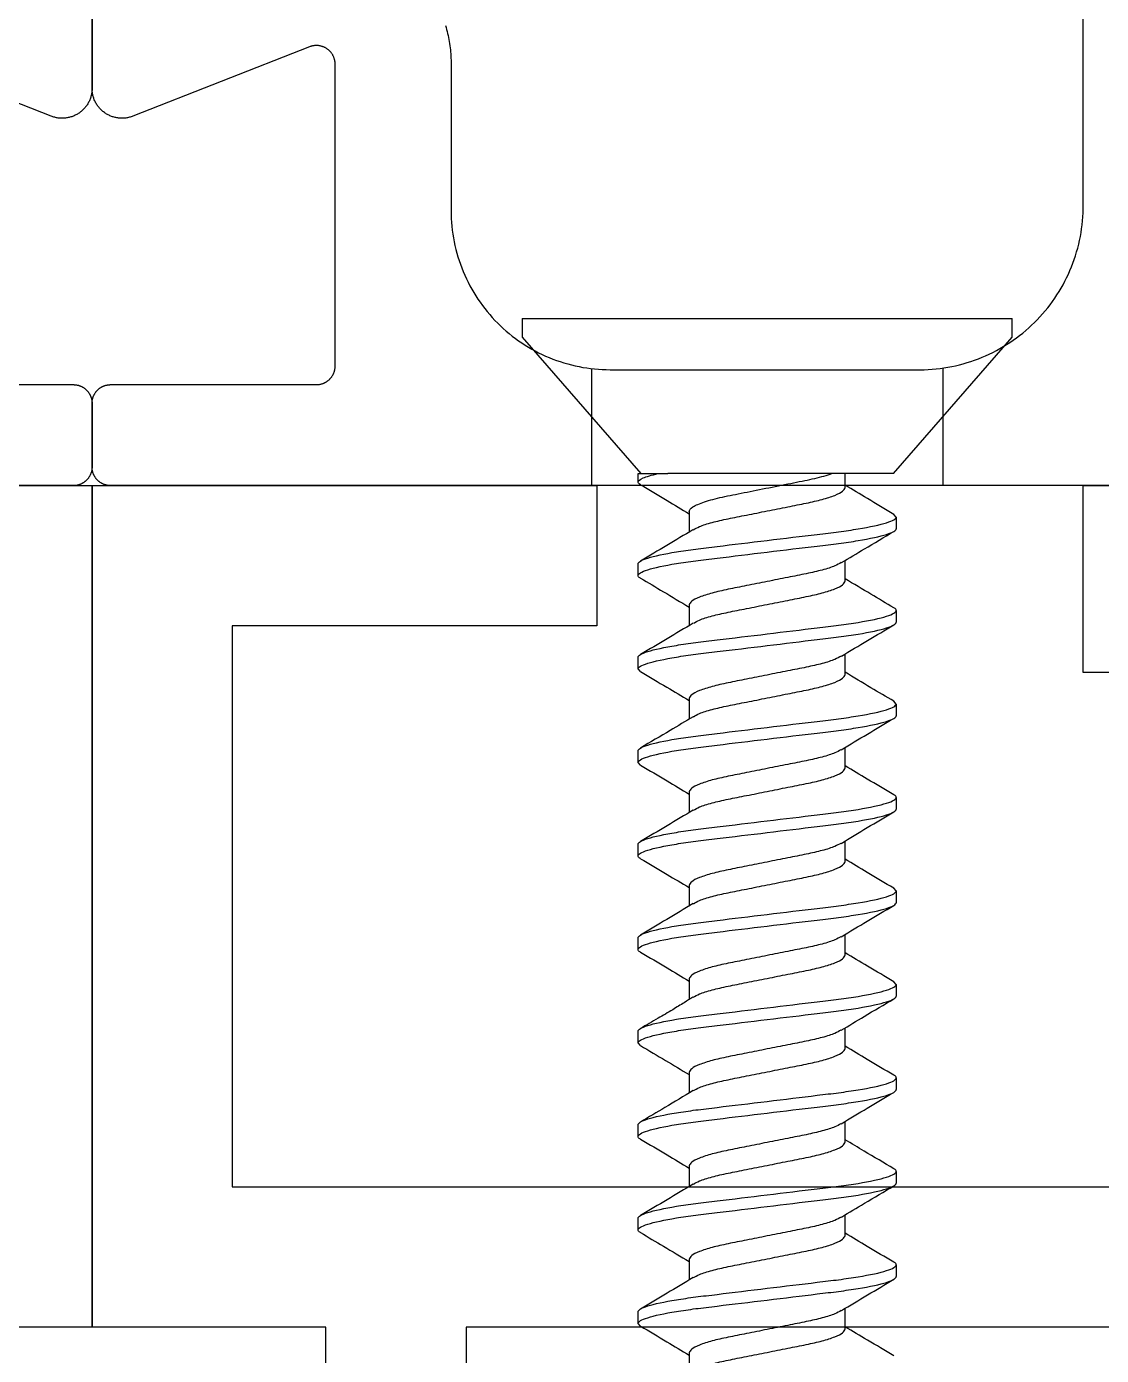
# Model space of a CAD drawing. Header units: inches. Extents: x -2661 to 42767, y -1222 to 9099.
# Drawn here: x 2278.518 to 2279.093, y 1637.205 to 1637.915 of the extents above; entities that cross this region are included whole.
import ezdxf

# ---------------------------------------------------------------- set-up
doc = ezdxf.new("R2010")
doc.units = ezdxf.units.IN
doc.header["$LTSCALE"] = 12
doc.header["$MEASUREMENT"] = 0
doc.layers.get('0').update_dxf_attribs({"linetype": 'CONTINUOUS'})
doc.layers.add('S-ARCH', color=1, linetype='CONTINUOUS')

# ---------------------------------------------------------------- blocks, each defined once
blk = doc.blocks.new('DOUBLE BOTTOM OPT1')
for p, q in [((0.35535, 1.24109), (0.35535, 1.23109)), ((0.35535, 1.24109), (0.48635, 1.24109)), ((0.48635, 1.24109), (0.61735, 1.24109)), ((0.61735, 1.23109), (0.61735, 1.24109)), ((0.35535, 1.23109), (0.41881, 1.15809)), ((0.55389, 1.15809), (0.61735, 1.23109)), ((0.39235, 1.21423), (0.39235, 1.15164)), ((0.58035, 1.21451), (0.58035, 1.15164)), ((0.41735, 1.15359), (0.41735, 1.15809)), ((0.41735, 1.15809), (0.42802, 1.15809)), ((0.55389, 1.15809), (0.4332, 1.15809)), ((0.52807, 1.15059), (0.52807, 1.15809)), ((0.44463, 1.13784), (0.44463, 1.1268)), ((0.55535, 1.13484), (0.5541, 1.13627)), ((0.55535, 1.13484), (0.55535, 1.12859)), ((0.41735, 1.10359), (0.41735, 1.10984)), ((0.52807, 1.10059), (0.52807, 1.11164)), ((0.44463, 1.08784), (0.44463, 1.0768)), ((0.55535, 1.08484), (0.55535, 1.07859)), ((0.41735, 1.05359), (0.41735, 1.05984)), ((0.52807, 1.05059), (0.52807, 1.06163)), ((0.4186, 1.05216), (0.41735, 1.05359)), ((0.44463, 1.03784), (0.44463, 1.0268)), ((0.55535, 1.03484), (0.5541, 1.03627)), ((0.55535, 1.03484), (0.55535, 1.02859)), ((0.41735, 1.00359), (0.41735, 1.00984)), ((0.52807, 1.00059), (0.52807, 1.01163)), ((0.41861, 1.00215), (0.41735, 1.00359)), ((0.44463, 0.98784), (0.44463, 0.9768)), ((0.55535, 0.98484), (0.55535, 0.97859)), ((0.41735, 0.95359), (0.41735, 0.95984)), ((0.52807, 0.95059), (0.52807, 0.96163)), ((0.44463, 0.93784), (0.44463, 0.9268)), ((0.55535, 0.93484), (0.55409, 0.93629)), ((0.55535, 0.93484), (0.55535, 0.92859)), ((0.41735, 0.90359), (0.41735, 0.90984)), ((0.52807, 0.90059), (0.52807, 0.91163)), ((0.44463, 0.88784), (0.44463, 0.87676)), ((0.55535, 0.88484), (0.55409, 0.88628)), ((0.55535, 0.88484), (0.55535, 0.87859)), ((0.52807, 0.85059), (0.52807, 0.86163)), ((0.41735, 0.85359), (0.41735, 0.85984)), ((0.4186, 0.85215), (0.41735, 0.85359)), ((0.44463, 0.83784), (0.44463, 0.8268)), ((0.55535, 0.83484), (0.55535, 0.82859)), ((0.52807, 0.80059), (0.52807, 0.81163)), ((0.41735, 0.80359), (0.41735, 0.80984)), ((0.44463, 0.78784), (0.44463, 0.7768)), ((0.55535, 0.78484), (0.55535, 0.77859)), ((0.52807, 0.75059), (0.52807, 0.76164)), ((0.41735, 0.75359), (0.41735, 0.75984)), ((0.44463, 0.73784), (0.44463, 0.7268)), ((0.55535, 0.73484), (0.55535, 0.72859)), ((0.52807, 0.70059), (0.52807, 0.71163)), ((0.41735, 0.70359), (0.41735, 0.70984)), ((0.4186, 0.70216), (0.41735, 0.70359)), ((0.44463, 0.68784), (0.44463, 0.67679))]:
    blk.add_line(p, q)
at = {"flags": 128}
for points in [[(0.11538, 1.15164), (-0.46962, 1.15164)], [(0.12538, 1.85164), (0.12538, 1.36411), (0.12537, 1.36362), (0.12535, 1.36314), (0.12531, 1.36265), (0.12526, 1.36217), (0.12519, 1.36169), (0.12511, 1.36121), (0.12502, 1.36073), (0.12491, 1.36026), (0.12478, 1.35979), (0.12464, 1.35932), (0.12449, 1.35886), (0.12432, 1.3584), (0.12414, 1.35795), (0.12395, 1.3575), (0.12374, 1.35706), (0.12352, 1.35663), (0.12329, 1.3562), (0.12304, 1.35578), (0.12278, 1.35537), (0.12251, 1.35497), (0.12223, 1.35458), (0.12193, 1.35419), (0.12162, 1.35381), (0.12131, 1.35344), (0.12098, 1.35309), (0.12064, 1.35274), (0.12029, 1.3524), (0.11992, 1.35208), (0.11955, 1.35176), (0.11917, 1.35146), (0.11879, 1.35117), (0.11839, 1.35089), (0.11798, 1.35062), (0.11757, 1.35036), (0.11715, 1.35012), (0.11672, 1.34989), (0.11628, 1.34967), (0.11584, 1.34947), (0.11539, 1.34928), (0.11494, 1.34911), (0.11448, 1.34894), (0.11402, 1.3488), (0.11355, 1.34866), (0.11308, 1.34854), (0.11261, 1.34844), (0.11213, 1.34835), (0.11165, 1.34827), (0.11117, 1.34821), (0.11068, 1.34816), (0.1102, 1.34813), (0.10971, 1.34811), (0.10922, 1.34811), (0.10874, 1.34812), (0.10825, 1.34815), (0.10777, 1.34819), (0.10729, 1.34824), (0.1068, 1.34831), (0.10633, 1.3484), (0.10585, 1.3485), (0.10538, 1.34861), (0.10491, 1.34874), (0.10444, 1.34889), (0.10398, 1.34904), (0.10353, 1.34921), (0.00903, 1.38631)], [(0.00538, 1.20564), (0.11538, 1.20564), (0.11562, 1.20563), (0.11587, 1.20562), (0.11611, 1.20561), (0.11636, 1.20559), (0.1166, 1.20556), (0.11684, 1.20553), (0.11709, 1.20549), (0.11733, 1.20544), (0.11757, 1.20539), (0.11781, 1.20534), (0.11804, 1.20527), (0.11828, 1.20521), (0.11851, 1.20513), (0.11874, 1.20505), (0.11897, 1.20497), (0.1192, 1.20488), (0.11943, 1.20478), (0.11965, 1.20468), (0.11987, 1.20457), (0.12009, 1.20446), (0.1203, 1.20434), (0.12052, 1.20421), (0.12073, 1.20409), (0.12093, 1.20395), (0.12113, 1.20381), (0.12133, 1.20367), (0.12153, 1.20352), (0.12172, 1.20337), (0.12191, 1.20321), (0.12209, 1.20305), (0.12227, 1.20288), (0.12245, 1.20271), (0.12262, 1.20253), (0.12279, 1.20235), (0.12295, 1.20217), (0.12311, 1.20198), (0.12326, 1.20179), (0.12341, 1.20159), (0.12355, 1.20139), (0.12369, 1.20119), (0.12382, 1.20099), (0.12395, 1.20078), (0.12408, 1.20057), (0.12419, 1.20035), (0.12431, 1.20013), (0.12442, 1.19991), (0.12452, 1.19969), (0.12461, 1.19946), (0.12471, 1.19924), (0.12479, 1.19901), (0.12487, 1.19877), (0.12495, 1.19854), (0.12501, 1.1983), (0.12508, 1.19807), (0.12513, 1.19783), (0.12518, 1.19759), (0.12523, 1.19735), (0.12527, 1.1971), (0.1253, 1.19686), (0.12533, 1.19662), (0.12535, 1.19637), (0.12536, 1.19613), (0.12537, 1.19588), (0.12538, 1.19564), (0.12538, 1.16164), (0.12537, 1.16139), (0.12536, 1.16115), (0.12535, 1.1609), (0.12533, 1.16066), (0.1253, 1.16041), (0.12527, 1.16017), (0.12523, 1.15993), (0.12518, 1.15969), (0.12513, 1.15945), (0.12508, 1.15921), (0.12501, 1.15897), (0.12495, 1.15873), (0.12487, 1.1585), (0.12479, 1.15827), (0.12471, 1.15804), (0.12461, 1.15781), (0.12452, 1.15758), (0.12442, 1.15736), (0.12431, 1.15714), (0.12419, 1.15692), (0.12408, 1.15671), (0.12395, 1.1565), (0.12382, 1.15629), (0.12369, 1.15608), (0.12355, 1.15588), (0.12341, 1.15568), (0.12326, 1.15548), (0.12311, 1.15529), (0.12295, 1.1551), (0.12279, 1.15492), (0.12262, 1.15474), (0.12245, 1.15457), (0.12227, 1.15439), (0.12209, 1.15423), (0.12191, 1.15406), (0.12172, 1.15391), (0.12153, 1.15375), (0.12133, 1.1536), (0.12113, 1.15346), (0.12093, 1.15332), (0.12073, 1.15319), (0.12052, 1.15306), (0.1203, 1.15294), (0.12009, 1.15282), (0.11987, 1.1527), (0.11965, 1.1526), (0.11943, 1.15249), (0.1192, 1.1524), (0.11897, 1.15231), (0.11874, 1.15222), (0.11851, 1.15214), (0.11828, 1.15207), (0.11804, 1.152), (0.11781, 1.15194), (0.11757, 1.15188), (0.11733, 1.15183), (0.11709, 1.15178), (0.11684, 1.15174), (0.1166, 1.15171), (0.11636, 1.15168), (0.11611, 1.15166), (0.11587, 1.15165), (0.11562, 1.15164), (0.11538, 1.15164)], [(0.71035, 1.15164), (0.13535, 1.15164), (0.1351, 1.15164), (0.13486, 1.15165), (0.13461, 1.15166), (0.13437, 1.15168), (0.13413, 1.15171), (0.13388, 1.15174), (0.13364, 1.15178), (0.1334, 1.15183), (0.13316, 1.15188), (0.13292, 1.15194), (0.13268, 1.152), (0.13245, 1.15207), (0.13221, 1.15214), (0.13198, 1.15222), (0.13175, 1.15231), (0.13152, 1.1524), (0.1313, 1.15249), (0.13107, 1.1526), (0.13085, 1.1527), (0.13064, 1.15282), (0.13042, 1.15294), (0.13021, 1.15306), (0.13, 1.15319), (0.12979, 1.15332), (0.12959, 1.15346), (0.12939, 1.1536), (0.1292, 1.15375), (0.12901, 1.15391), (0.12882, 1.15406), (0.12863, 1.15423), (0.12845, 1.15439), (0.12828, 1.15457), (0.12811, 1.15474), (0.12794, 1.15492), (0.12778, 1.1551), (0.12762, 1.15529), (0.12747, 1.15548), (0.12732, 1.15568), (0.12717, 1.15588), (0.12704, 1.15608), (0.1269, 1.15629), (0.12677, 1.1565), (0.12665, 1.15671), (0.12653, 1.15692), (0.12642, 1.15714), (0.12631, 1.15736), (0.12621, 1.15758), (0.12611, 1.15781), (0.12602, 1.15804), (0.12593, 1.15827), (0.12585, 1.1585), (0.12578, 1.15873), (0.12571, 1.15897), (0.12565, 1.15921), (0.12559, 1.15945), (0.12554, 1.15969), (0.1255, 1.15993), (0.12546, 1.16017), (0.12543, 1.16041), (0.1254, 1.16066), (0.12538, 1.1609), (0.12536, 1.16115), (0.12535, 1.16139), (0.12535, 1.16164), (0.12535, 1.19564), (0.12535, 1.19588), (0.12536, 1.19613), (0.12538, 1.19637), (0.1254, 1.19662), (0.12543, 1.19686), (0.12546, 1.1971), (0.1255, 1.19735), (0.12554, 1.19759), (0.12559, 1.19783), (0.12565, 1.19807), (0.12571, 1.1983), (0.12578, 1.19854), (0.12585, 1.19877), (0.12593, 1.19901), (0.12602, 1.19924), (0.12611, 1.19946), (0.12621, 1.19969), (0.12631, 1.19991), (0.12642, 1.20013), (0.12653, 1.20035), (0.12665, 1.20057), (0.12677, 1.20078), (0.1269, 1.20099), (0.12704, 1.20119), (0.12717, 1.20139), (0.12732, 1.20159), (0.12747, 1.20179), (0.12762, 1.20198), (0.12778, 1.20217), (0.12794, 1.20235), (0.12811, 1.20253), (0.12828, 1.20271), (0.12845, 1.20288), (0.12863, 1.20305), (0.12882, 1.20321), (0.12901, 1.20337), (0.1292, 1.20352), (0.12939, 1.20367), (0.12959, 1.20381), (0.12979, 1.20395), (0.13, 1.20409), (0.13021, 1.20421), (0.13042, 1.20434), (0.13064, 1.20446), (0.13085, 1.20457), (0.13107, 1.20468), (0.1313, 1.20478), (0.13152, 1.20488), (0.13175, 1.20497), (0.13198, 1.20505), (0.13221, 1.20513), (0.13245, 1.20521), (0.13268, 1.20527), (0.13292, 1.20534), (0.13316, 1.20539), (0.1334, 1.20544), (0.13364, 1.20549), (0.13388, 1.20553), (0.13413, 1.20556), (0.13437, 1.20559), (0.13461, 1.20561), (0.13486, 1.20562), (0.1351, 1.20563), (0.13535, 1.20564), (0.24535, 1.20564), (0.2456, 1.20564), (0.24584, 1.20565), (0.24609, 1.20566), (0.24633, 1.20568), (0.24657, 1.20571), (0.24682, 1.20574), (0.24706, 1.20578), (0.2473, 1.20583), (0.24754, 1.20588), (0.24778, 1.20594), (0.24802, 1.206), (0.24825, 1.20607), (0.24849, 1.20614), (0.24872, 1.20622), (0.24895, 1.20631), (0.24918, 1.2064), (0.2494, 1.20649), (0.24963, 1.2066), (0.24985, 1.2067), (0.25006, 1.20682), (0.25028, 1.20694), (0.25049, 1.20706), (0.2507, 1.20719), (0.25091, 1.20732), (0.25111, 1.20746), (0.25131, 1.2076), (0.2515, 1.20775), (0.25169, 1.20791), (0.25188, 1.20806), (0.25207, 1.20823), (0.25225, 1.20839), (0.25242, 1.20857), (0.25259, 1.20874), (0.25276, 1.20892), (0.25292, 1.2091), (0.25308, 1.20929), (0.25323, 1.20948), (0.25338, 1.20968), (0.25353, 1.20988), (0.25366, 1.21008), (0.2538, 1.21029), (0.25393, 1.2105), (0.25405, 1.21071), (0.25417, 1.21092), (0.25428, 1.21114), (0.25439, 1.21136), (0.25449, 1.21158), (0.25459, 1.21181), (0.25468, 1.21204), (0.25477, 1.21227), (0.25485, 1.2125), (0.25492, 1.21273), (0.25499, 1.21297), (0.25505, 1.21321), (0.25511, 1.21345), (0.25516, 1.21369), (0.2552, 1.21393), (0.25524, 1.21417), (0.25527, 1.21441), (0.2553, 1.21466), (0.25532, 1.2149), (0.25534, 1.21515), (0.25535, 1.21539), (0.25535, 1.21564), (0.25535, 1.377), (0.25535, 1.37731), (0.25533, 1.37761), (0.25531, 1.37792), (0.25528, 1.37822), (0.25523, 1.37852), (0.25518, 1.37882), (0.25512, 1.37912), (0.25506, 1.37941), (0.25498, 1.37971), (0.25489, 1.38), (0.2548, 1.38029), (0.25469, 1.38057), (0.25458, 1.38085), (0.25446, 1.38113), (0.25433, 1.38141), (0.25419, 1.38168), (0.25405, 1.38194), (0.25389, 1.38221), (0.25373, 1.38246), (0.25356, 1.38272), (0.25338, 1.38296), (0.2532, 1.3832), (0.25301, 1.38344), (0.25281, 1.38367), (0.2526, 1.38389), (0.25239, 1.38411), (0.25217, 1.38432), (0.25194, 1.38452), (0.25171, 1.38472), (0.25147, 1.38491), (0.25123, 1.38509), (0.25098, 1.38527), (0.25073, 1.38543), (0.25047, 1.38559), (0.25021, 1.38575), (0.24994, 1.38589), (0.24967, 1.38602), (0.24939, 1.38615), (0.24911, 1.38627), (0.24883, 1.38638), (0.24854, 1.38648), (0.24825, 1.38657), (0.24796, 1.38666), (0.24767, 1.38673), (0.24737, 1.3868), (0.24707, 1.38686), (0.24677, 1.3869), (0.24647, 1.38694), (0.24617, 1.38697), (0.24586, 1.38699), (0.24556, 1.387), (0.24526, 1.387), (0.24495, 1.387), (0.24465, 1.38698), (0.24435, 1.38695), (0.24404, 1.38692), (0.24374, 1.38687), (0.24344, 1.38682), (0.24315, 1.38676), (0.24285, 1.38669), (0.24256, 1.38661), (0.24227, 1.38652), (0.24198, 1.38642), (0.2417, 1.38631), (0.1472, 1.34921), (0.14674, 1.34904), (0.14628, 1.34889), (0.14582, 1.34874), (0.14535, 1.34861), (0.14488, 1.3485), (0.1444, 1.3484), (0.14392, 1.34831), (0.14344, 1.34824), (0.14296, 1.34819), (0.14247, 1.34815), (0.14199, 1.34812), (0.1415, 1.34811), (0.14101, 1.34811), (0.14053, 1.34813), (0.14004, 1.34816), (0.13956, 1.34821), (0.13908, 1.34827), (0.1386, 1.34835), (0.13812, 1.34844), (0.13765, 1.34854), (0.13717, 1.34866), (0.13671, 1.3488), (0.13624, 1.34894), (0.13579, 1.34911), (0.13533, 1.34928), (0.13488, 1.34947), (0.13444, 1.34967), (0.13401, 1.34989), (0.13358, 1.35012), (0.13316, 1.35036), (0.13274, 1.35062), (0.13234, 1.35089), (0.13194, 1.35117), (0.13155, 1.35146), (0.13117, 1.35176), (0.1308, 1.35208), (0.13044, 1.3524), (0.13009, 1.35274), (0.12975, 1.35309), (0.12942, 1.35344), (0.1291, 1.35381), (0.12879, 1.35419), (0.1285, 1.35458), (0.12822, 1.35497), (0.12794, 1.35537), (0.12768, 1.35578), (0.12744, 1.3562), (0.1272, 1.35663), (0.12698, 1.35706), (0.12678, 1.3575), (0.12658, 1.35795), (0.1264, 1.3584), (0.12624, 1.35886), (0.12608, 1.35932), (0.12594, 1.35979), (0.12582, 1.36026), (0.12571, 1.36073), (0.12562, 1.36121), (0.12553, 1.36169), (0.12547, 1.36217), (0.12542, 1.36265), (0.12538, 1.36314), (0.12536, 1.36362), (0.12535, 1.36411), (0.12535, 1.85164)], [(0.31431, 1.39769), (0.31462, 1.39663), (0.31492, 1.39557), (0.31519, 1.3945), (0.31545, 1.39343), (0.3157, 1.39235), (0.31592, 1.39127), (0.31613, 1.39018), (0.31633, 1.3891), (0.3165, 1.38801), (0.31667, 1.38691), (0.31681, 1.38582), (0.31694, 1.38472), (0.31705, 1.38362), (0.31714, 1.38252), (0.31721, 1.38142), (0.31727, 1.38032), (0.31732, 1.37921), (0.31734, 1.37811), (0.31735, 1.377), (0.31735, 1.29864), (0.31738, 1.29655), (0.31745, 1.29447), (0.31758, 1.29238), (0.31776, 1.29031), (0.31799, 1.28823), (0.31827, 1.28616), (0.3186, 1.2841), (0.31898, 1.28205), (0.31942, 1.28001), (0.3199, 1.27798), (0.32043, 1.27597), (0.32101, 1.27396), (0.32164, 1.27197), (0.32232, 1.27), (0.32305, 1.26805), (0.32382, 1.26611), (0.32464, 1.26419), (0.32551, 1.26229), (0.32643, 1.26042), (0.32739, 1.25857), (0.32839, 1.25674), (0.32944, 1.25494), (0.33054, 1.25316), (0.33168, 1.25141), (0.33286, 1.24969), (0.33408, 1.248), (0.33534, 1.24634), (0.33664, 1.24471), (0.33799, 1.24312), (0.33937, 1.24155), (0.34079, 1.24003), (0.34225, 1.23853), (0.34374, 1.23708), (0.34527, 1.23566), (0.34683, 1.23427), (0.34843, 1.23293), (0.35006, 1.23163), (0.35172, 1.23036), (0.35341, 1.22914), (0.35513, 1.22796), (0.35688, 1.22682), (0.35865, 1.22573), (0.36045, 1.22468), (0.36228, 1.22367), (0.36413, 1.22271), (0.36601, 1.2218), (0.3679, 1.22093), (0.36982, 1.22011), (0.37176, 1.21933), (0.37371, 1.21861), (0.37569, 1.21793), (0.37768, 1.2173), (0.37968, 1.21672), (0.3817, 1.21618), (0.38373, 1.2157), (0.38577, 1.21527), (0.38782, 1.21489), (0.38988, 1.21456), (0.39195, 1.21428), (0.39402, 1.21405), (0.3961, 1.21387), (0.39818, 1.21374), (0.40026, 1.21366), (0.40235, 1.21364), (0.57035, 1.21364), (0.57246, 1.21373), (0.57458, 1.21387), (0.57668, 1.21406), (0.57879, 1.2143), (0.58088, 1.21459), (0.58297, 1.21494), (0.58505, 1.21533), (0.58712, 1.21578), (0.58918, 1.21627), (0.59123, 1.21681), (0.59326, 1.21741), (0.59528, 1.21805), (0.59728, 1.21874), (0.59926, 1.21947), (0.60123, 1.22026), (0.60317, 1.22109), (0.6051, 1.22197), (0.607, 1.2229), (0.60888, 1.22387), (0.61074, 1.22489), (0.61257, 1.22595), (0.61437, 1.22706), (0.61615, 1.2282), (0.6179, 1.2294), (0.61962, 1.23063), (0.62131, 1.2319), (0.62297, 1.23322), (0.6246, 1.23457), (0.62619, 1.23597), (0.62775, 1.2374), (0.62927, 1.23887), (0.63076, 1.24037), (0.63221, 1.24191), (0.63363, 1.24349), (0.635, 1.24509), (0.63634, 1.24674), (0.63764, 1.24841), (0.63889, 1.25011), (0.6401, 1.25185), (0.64128, 1.25361), (0.64241, 1.2554), (0.64349, 1.25722), (0.64453, 1.25906), (0.64553, 1.26093), (0.64648, 1.26282), (0.64738, 1.26473), (0.64824, 1.26667), (0.64905, 1.26862), (0.64982, 1.2706), (0.65053, 1.27259), (0.6512, 1.2746), (0.65182, 1.27662), (0.65239, 1.27866), (0.65291, 1.28071), (0.65338, 1.28278), (0.6538, 1.28485), (0.65417, 1.28693), (0.6545, 1.28903), (0.65476, 1.29113), (0.65498, 1.29323), (0.65515, 1.29534), (0.65527, 1.29745), (0.65534, 1.29957), (0.65535, 1.30169), (0.65535, 1.53964)], [(-0.14462, 1.15164), (0.12538, 1.15164), (0.12538, 0.70164), (0.00038, 0.70164)], [(1.02935, 0.4184), (1.02935, 0.70164), (0.32535, 0.70164), (0.32535, 0.11164)], [(0.25035, 0.11164), (0.25035, 0.70164), (0.12535, 0.70164), (0.12535, 1.15164), (0.39535, 1.15164), (0.39535, 1.07664), (0.20035, 1.07664), (0.20035, 0.77664), (0.89185, 0.77664)], [(0.89185, 1.05164), (0.65535, 1.05164), (0.65535, 1.15164), (1.03935, 1.15164)]]:
    blk.add_lwpolyline(points, dxfattribs=at)
for points, knots in [([(0.41735, 1.15359), (0.41735, 1.15424), (0.4182, 1.15496), (0.42176, 1.15649), (0.42449, 1.15729), (0.42802, 1.15809)], [0, 0, 0, 0, 0.5, 0.5, 1, 1, 1, 1]), ([(0.41864, 1.15213), (0.41863, 1.15213), (0.41736, 1.15265), (0.41735, 1.15312), (0.41735, 1.15359)], [0, 0, 0, 0, 0.007657, 1, 1, 1, 1]), ([(0.41863, 1.15213), (0.42338, 1.14933), (0.43207, 1.14422), (0.44071, 1.139), (0.44463, 1.13663)], [0, 0, 0, 0, 0.5457802, 1, 1, 1, 1]), ([(0.44463, 1.13784), (0.44463, 1.13857), (0.44529, 1.1394), (0.44807, 1.14115), (0.45018, 1.14208), (0.45558, 1.14387), (0.45886, 1.14474), (0.46594, 1.14631), (0.46976, 1.14703), (0.47823, 1.14872), (0.48278, 1.14963), (0.49185, 1.15144), (0.49635, 1.15234), (0.50463, 1.15399), (0.50834, 1.15469), (0.51526, 1.1563), (0.5184, 1.15719), (0.52093, 1.15809)], [0, 0, 0, 0, 0.125, 0.125, 0.25, 0.25, 0.375, 0.375, 0.5, 0.5, 0.625, 0.625, 0.75, 0.75, 0.875, 0.875, 1, 1, 1, 1]), ([(0.55411, 1.13627), (0.54938, 1.13906), (0.54067, 1.14419), (0.53202, 1.14942), (0.52807, 1.1518)], [0, 0, 0, 0, 0.544207, 1, 1, 1, 1]), ([(0.44684, 1.128), (0.44783, 1.12858), (0.45007, 1.12989), (0.4566, 1.13196), (0.46524, 1.13392), (0.47538, 1.13589), (0.48635, 1.13809), (0.49732, 1.14029), (0.50744, 1.14226), (0.51616, 1.14422), (0.52287, 1.14642), (0.52725, 1.14863), (0.5278, 1.14994), (0.52807, 1.15059)], [0, 0, 0, 0, 0.075452, 0.169625, 0.260362, 0.351098, 0.445271, 0.539445, 0.630181, 0.720917, 0.81509, 0.909264, 1, 1, 1, 1]), ([(0.41735, 1.10984), (0.41735, 1.11074), (0.41903, 1.11179), (0.42602, 1.114), (0.43133, 1.11514), (0.44101, 1.11673), (0.44451, 1.11724), (0.4518, 1.11818), (0.4556, 1.11863), (0.46789, 1.12011), (0.47711, 1.12122), (0.49559, 1.12346), (0.50481, 1.12457), (0.5171, 1.12605), (0.5209, 1.12649), (0.52819, 1.12744), (0.53169, 1.12795), (0.54137, 1.12954), (0.54668, 1.13068), (0.55367, 1.13289), (0.55535, 1.13394), (0.55535, 1.13484)], [0, 0, 0, 0, 0.125, 0.125, 0.25, 0.25, 0.3125, 0.3125, 0.375, 0.375, 0.5, 0.5, 0.625, 0.625, 0.6875, 0.6875, 0.75, 0.75, 0.875, 0.875, 1, 1, 1, 1]), ([(0.41735, 1.10359), (0.41735, 1.10449), (0.41903, 1.10554), (0.42602, 1.10775), (0.43133, 1.10889), (0.44101, 1.11048), (0.44451, 1.11099), (0.4518, 1.11193), (0.4556, 1.11238), (0.46789, 1.11386), (0.47711, 1.11497), (0.49559, 1.11721), (0.50481, 1.11832), (0.5171, 1.1198), (0.5209, 1.12024), (0.52819, 1.12119), (0.53169, 1.1217), (0.54137, 1.12329), (0.54668, 1.12443), (0.55367, 1.12664), (0.55535, 1.12769), (0.55535, 1.12859)], [0, 0, 0, 0, 0.125, 0.125, 0.25, 0.25, 0.3125, 0.3125, 0.375, 0.375, 0.5, 0.5, 0.625, 0.625, 0.6875, 0.6875, 0.75, 0.75, 0.875, 0.875, 1, 1, 1, 1]), ([(0.44667, 1.12802), (0.44203, 1.12522), (0.4327, 1.11959), (0.42331, 1.11406), (0.41859, 1.11127)], [0, 0, 0, 0, 0.497462, 1, 1, 1, 1]), ([(0.52613, 1.11047), (0.53019, 1.11292), (0.53945, 1.11851), (0.54879, 1.12401), (0.55403, 1.1271)], [0, 0, 0, 0, 0.438573, 1, 1, 1, 1]), ([(0.52596, 1.11048), (0.52494, 1.10988), (0.52268, 1.10855), (0.51611, 1.10647), (0.50745, 1.10451), (0.49732, 1.10254), (0.48635, 1.10034), (0.47538, 1.09814), (0.46526, 1.09617), (0.45654, 1.09421), (0.44983, 1.09201), (0.44545, 1.0898), (0.4449, 1.08849), (0.44463, 1.08784)], [0, 0, 0, 0, 0.077601, 0.171555, 0.26208, 0.352606, 0.44656, 0.540515, 0.63104, 0.721566, 0.81552, 0.909475, 1, 1, 1, 1]), ([(0.41866, 1.10212), (0.41864, 1.10213), (0.41736, 1.10265), (0.41736, 1.10312), (0.41735, 1.10359)], [0, 0, 0, 0, 0.0112204, 1, 1, 1, 1]), ([(0.41864, 1.10212), (0.42273, 1.09971), (0.43142, 1.09459), (0.44006, 1.08939), (0.44463, 1.08663)], [0, 0, 0, 0, 0.470044, 1, 1, 1, 1]), ([(0.55406, 1.08631), (0.54997, 1.08872), (0.54127, 1.09384), (0.53264, 1.09904), (0.52807, 1.10179)], [0, 0, 0, 0, 0.470064, 1, 1, 1, 1]), ([(0.44705, 1.07811), (0.44798, 1.07865), (0.45016, 1.07993), (0.4566, 1.08196), (0.46524, 1.08392), (0.47538, 1.08589), (0.48635, 1.08809), (0.49732, 1.09029), (0.50744, 1.09226), (0.51616, 1.09422), (0.52287, 1.09642), (0.52725, 1.09863), (0.5278, 1.09994), (0.52807, 1.10059)], [0, 0, 0, 0, 0.071202, 0.165808, 0.256961, 0.348115, 0.442721, 0.537327, 0.628481, 0.719634, 0.81424, 0.908847, 1, 1, 1, 1]), ([(0.41735, 1.05984), (0.41735, 1.06074), (0.41903, 1.06179), (0.42602, 1.064), (0.43133, 1.06514), (0.44101, 1.06673), (0.44451, 1.06724), (0.4518, 1.06818), (0.4556, 1.06863), (0.46789, 1.07011), (0.47711, 1.07122), (0.49559, 1.07346), (0.50481, 1.07457), (0.5171, 1.07605), (0.5209, 1.07649), (0.52819, 1.07744), (0.53169, 1.07795), (0.54137, 1.07954), (0.54668, 1.08068), (0.55367, 1.08289), (0.55535, 1.08394), (0.55535, 1.08484)], [0, 0, 0, 0, 0.125, 0.125, 0.25, 0.25, 0.3125, 0.3125, 0.375, 0.375, 0.5, 0.5, 0.625, 0.625, 0.6875, 0.6875, 0.75, 0.75, 0.875, 0.875, 1, 1, 1, 1]), ([(0.55535, 1.08484), (0.55534, 1.08531), (0.55534, 1.08578), (0.55406, 1.0863), (0.55404, 1.08631)], [0, 0, 0, 0, 0.98851, 1, 1, 1, 1]), ([(0.41735, 1.05359), (0.41735, 1.05449), (0.41903, 1.05554), (0.42602, 1.05775), (0.43133, 1.05889), (0.44101, 1.06048), (0.44451, 1.06099), (0.4518, 1.06193), (0.4556, 1.06238), (0.46789, 1.06386), (0.47711, 1.06497), (0.49559, 1.06721), (0.50481, 1.06832), (0.5171, 1.0698), (0.5209, 1.07024), (0.52819, 1.07119), (0.53169, 1.0717), (0.54137, 1.07329), (0.54668, 1.07443), (0.55367, 1.07664), (0.55535, 1.07769), (0.55535, 1.07859)], [0, 0, 0, 0, 0.125, 0.125, 0.25, 0.25, 0.3125, 0.3125, 0.375, 0.375, 0.5, 0.5, 0.625, 0.625, 0.6875, 0.6875, 0.75, 0.75, 0.875, 0.875, 1, 1, 1, 1]), ([(0.44684, 1.07813), (0.44219, 1.07531), (0.43282, 1.06965), (0.42339, 1.0641), (0.41865, 1.06131)], [0, 0, 0, 0, 0.497144, 1, 1, 1, 1]), ([(0.52606, 1.06042), (0.53069, 1.06322), (0.54, 1.06884), (0.54939, 1.07437), (0.5541, 1.07715)], [0, 0, 0, 0, 0.497584, 1, 1, 1, 1]), ([(0.5259, 1.06045), (0.52489, 1.05986), (0.52265, 1.05854), (0.5161, 1.05647), (0.50746, 1.05451), (0.49732, 1.05254), (0.48635, 1.05034), (0.47538, 1.04814), (0.46526, 1.04617), (0.45654, 1.04421), (0.44983, 1.04201), (0.44545, 1.0398), (0.4449, 1.03849), (0.44463, 1.03784)], [0, 0, 0, 0, 0.076238, 0.170331, 0.26099, 0.351649, 0.445743, 0.539836, 0.630495, 0.721154, 0.815248, 0.909341, 1, 1, 1, 1]), ([(0.41858, 1.05216), (0.42331, 1.04938), (0.43202, 1.04425), (0.44067, 1.03902), (0.44463, 1.03663)], [0, 0, 0, 0, 0.54272, 1, 1, 1, 1]), ([(0.44691, 1.02804), (0.44789, 1.02861), (0.4501, 1.02991), (0.4566, 1.03196), (0.46524, 1.03392), (0.47538, 1.03589), (0.48635, 1.03809), (0.49732, 1.04029), (0.50744, 1.04226), (0.51616, 1.04422), (0.52287, 1.04642), (0.52725, 1.04863), (0.5278, 1.04994), (0.52807, 1.05059)], [0, 0, 0, 0, 0.073946, 0.168273, 0.259157, 0.350041, 0.444368, 0.538694, 0.629578, 0.720463, 0.814789, 0.909116, 1, 1, 1, 1]), ([(0.55412, 1.03627), (0.55, 1.0387), (0.54129, 1.04382), (0.53263, 1.04905), (0.52807, 1.0518)], [0, 0, 0, 0, 0.473411, 1, 1, 1, 1]), ([(0.41735, 1.00984), (0.41735, 1.01074), (0.41903, 1.01179), (0.42602, 1.014), (0.43133, 1.01514), (0.44101, 1.01673), (0.44451, 1.01724), (0.4518, 1.01818), (0.4556, 1.01863), (0.46789, 1.02011), (0.47711, 1.02122), (0.49559, 1.02346), (0.50481, 1.02457), (0.5171, 1.02605), (0.5209, 1.02649), (0.52819, 1.02744), (0.53169, 1.02795), (0.54137, 1.02954), (0.54668, 1.03068), (0.55367, 1.03289), (0.55535, 1.03394), (0.55535, 1.03484)], [0, 0, 0, 0, 0.125, 0.125, 0.25, 0.25, 0.3125, 0.3125, 0.375, 0.375, 0.5, 0.5, 0.625, 0.625, 0.6875, 0.6875, 0.75, 0.75, 0.875, 0.875, 1, 1, 1, 1]), ([(0.41735, 1.00359), (0.41735, 1.00449), (0.41903, 1.00554), (0.42602, 1.00775), (0.43133, 1.00889), (0.44101, 1.01048), (0.44451, 1.01099), (0.4518, 1.01193), (0.4556, 1.01238), (0.46789, 1.01386), (0.47711, 1.01497), (0.49559, 1.01721), (0.50481, 1.01832), (0.5171, 1.0198), (0.5209, 1.02024), (0.52819, 1.02119), (0.53169, 1.0217), (0.54137, 1.02329), (0.54668, 1.02443), (0.55367, 1.02664), (0.55535, 1.02769), (0.55535, 1.02859)], [0, 0, 0, 0, 0.125, 0.125, 0.25, 0.25, 0.3125, 0.3125, 0.375, 0.375, 0.5, 0.5, 0.625, 0.625, 0.6875, 0.6875, 0.75, 0.75, 0.875, 0.875, 1, 1, 1, 1]), ([(0.44674, 1.02806), (0.44264, 1.02559), (0.4333, 1.01995), (0.4239, 1.01441), (0.41862, 1.0113)], [0, 0, 0, 0, 0.43871, 1, 1, 1, 1]), ([(0.52594, 1.01035), (0.53059, 1.01316), (0.53996, 1.01882), (0.54938, 1.02437), (0.55412, 1.02716)], [0, 0, 0, 0, 0.497176, 1, 1, 1, 1]), ([(0.52575, 1.01037), (0.52479, 1.00981), (0.52258, 1.00852), (0.5161, 1.00647), (0.50746, 1.00451), (0.49732, 1.00254), (0.48635, 1.00034), (0.47538, 0.99814), (0.46526, 0.99617), (0.45654, 0.99421), (0.44983, 0.99201), (0.44545, 0.9898), (0.4449, 0.98849), (0.44463, 0.98784)], [0, 0, 0, 0, 0.073189, 0.167593, 0.258551, 0.34951, 0.443913, 0.538317, 0.629276, 0.720234, 0.814638, 0.909042, 1, 1, 1, 1]), ([(0.4186, 1.00215), (0.42334, 0.99935), (0.43204, 0.99423), (0.4407, 0.98901), (0.44463, 0.98663)], [0, 0, 0, 0, 0.5452236, 1, 1, 1, 1]), ([(0.44702, 0.97809), (0.44797, 0.97865), (0.45015, 0.97993), (0.4566, 0.98196), (0.46524, 0.98392), (0.47538, 0.98589), (0.48635, 0.98809), (0.49732, 0.99029), (0.50744, 0.99226), (0.51616, 0.99422), (0.52287, 0.99642), (0.52725, 0.99863), (0.5278, 0.99994), (0.52807, 1.00059)], [0, 0, 0, 0, 0.071694, 0.16625, 0.257355, 0.34846, 0.443016, 0.537572, 0.628677, 0.719783, 0.814339, 0.908895, 1, 1, 1, 1]), ([(0.55404, 0.98632), (0.54931, 0.9891), (0.54062, 0.99422), (0.532, 0.99942), (0.52807, 1.0018)], [0, 0, 0, 0, 0.544096, 1, 1, 1, 1]), ([(0.41735, 0.95984), (0.41735, 0.96074), (0.41903, 0.96179), (0.42602, 0.964), (0.43133, 0.96514), (0.44101, 0.96673), (0.44451, 0.96724), (0.4518, 0.96818), (0.4556, 0.96863), (0.46789, 0.97011), (0.47711, 0.97122), (0.49559, 0.97346), (0.50481, 0.97457), (0.5171, 0.97605), (0.5209, 0.97649), (0.52819, 0.97744), (0.53169, 0.97795), (0.54137, 0.97954), (0.54668, 0.98068), (0.55367, 0.98289), (0.55535, 0.98394), (0.55535, 0.98484)], [0, 0, 0, 0, 0.125, 0.125, 0.25, 0.25, 0.3125, 0.3125, 0.375, 0.375, 0.5, 0.5, 0.625, 0.625, 0.6875, 0.6875, 0.75, 0.75, 0.875, 0.875, 1, 1, 1, 1]), ([(0.55535, 0.98484), (0.55534, 0.98531), (0.55533, 0.98578), (0.55404, 0.98631), (0.55401, 0.98632)], [0, 0, 0, 0, 0.980805, 1, 1, 1, 1]), ([(0.41735, 0.95359), (0.41735, 0.95449), (0.41903, 0.95554), (0.42602, 0.95775), (0.43133, 0.95889), (0.44101, 0.96048), (0.44451, 0.96099), (0.4518, 0.96193), (0.4556, 0.96238), (0.46789, 0.96386), (0.47711, 0.96497), (0.49559, 0.96721), (0.50481, 0.96832), (0.5171, 0.9698), (0.5209, 0.97024), (0.52819, 0.97119), (0.53169, 0.9717), (0.54137, 0.97329), (0.54668, 0.97443), (0.55367, 0.97664), (0.55535, 0.97769), (0.55535, 0.97859)], [0, 0, 0, 0, 0.125, 0.125, 0.25, 0.25, 0.3125, 0.3125, 0.375, 0.375, 0.5, 0.5, 0.625, 0.625, 0.6875, 0.6875, 0.75, 0.75, 0.875, 0.875, 1, 1, 1, 1]), ([(0.44682, 0.97812), (0.44217, 0.97531), (0.43281, 0.96965), (0.42339, 0.9641), (0.41865, 0.96131)], [0, 0, 0, 0, 0.4972086, 1, 1, 1, 1]), ([(0.52586, 0.9603), (0.53052, 0.96312), (0.5399, 0.96878), (0.54933, 0.97434), (0.55407, 0.97713)], [0, 0, 0, 0, 0.497089, 1, 1, 1, 1]), ([(0.52566, 0.96032), (0.52472, 0.95978), (0.52254, 0.9585), (0.5161, 0.95647), (0.50746, 0.95451), (0.49732, 0.95254), (0.48635, 0.95034), (0.47538, 0.94814), (0.46526, 0.94617), (0.45654, 0.94421), (0.44983, 0.94201), (0.44545, 0.9398), (0.4449, 0.93849), (0.44463, 0.93784)], [0, 0, 0, 0, 0.071245, 0.165847, 0.256996, 0.348145, 0.442747, 0.537349, 0.628498, 0.719647, 0.814249, 0.908851, 1, 1, 1, 1]), ([(0.41867, 0.95211), (0.41865, 0.95212), (0.41737, 0.95265), (0.41736, 0.95312), (0.41735, 0.95359)], [0, 0, 0, 0, 0.015708, 1, 1, 1, 1]), ([(0.41865, 0.95211), (0.42339, 0.94933), (0.43208, 0.94421), (0.44071, 0.939), (0.44463, 0.93663)], [0, 0, 0, 0, 0.545165, 1, 1, 1, 1]), ([(0.44693, 0.92804), (0.4479, 0.92861), (0.45011, 0.92991), (0.4566, 0.93196), (0.46524, 0.93392), (0.47538, 0.93589), (0.48635, 0.93809), (0.49732, 0.94029), (0.50744, 0.94226), (0.51616, 0.94422), (0.52287, 0.94642), (0.52725, 0.94863), (0.5278, 0.94994), (0.52807, 0.95059)], [0, 0, 0, 0, 0.073637, 0.167995, 0.258909, 0.349824, 0.444182, 0.53854, 0.629455, 0.720369, 0.814727, 0.909086, 1, 1, 1, 1]), ([(0.55409, 0.93629), (0.54935, 0.93908), (0.54065, 0.9442), (0.532, 0.94942), (0.52807, 0.9518)], [0, 0, 0, 0, 0.5454253, 1, 1, 1, 1]), ([(0.41735, 0.90984), (0.41735, 0.91074), (0.41903, 0.91179), (0.42602, 0.914), (0.43133, 0.91514), (0.44101, 0.91673), (0.44451, 0.91724), (0.4518, 0.91818), (0.4556, 0.91863), (0.46789, 0.92011), (0.47711, 0.92122), (0.49559, 0.92346), (0.50481, 0.92457), (0.5171, 0.92605), (0.5209, 0.92649), (0.52819, 0.92744), (0.53169, 0.92795), (0.54137, 0.92954), (0.54668, 0.93068), (0.55367, 0.93289), (0.55535, 0.93394), (0.55535, 0.93484)], [0, 0, 0, 0, 0.125, 0.125, 0.25, 0.25, 0.3125, 0.3125, 0.375, 0.375, 0.5, 0.5, 0.625, 0.625, 0.6875, 0.6875, 0.75, 0.75, 0.875, 0.875, 1, 1, 1, 1]), ([(0.41735, 0.90359), (0.41735, 0.90449), (0.41903, 0.90554), (0.42602, 0.90775), (0.43133, 0.90889), (0.44101, 0.91048), (0.44451, 0.91099), (0.4518, 0.91193), (0.4556, 0.91238), (0.46789, 0.91386), (0.47711, 0.91497), (0.49559, 0.91721), (0.50481, 0.91832), (0.5171, 0.9198), (0.5209, 0.92024), (0.52819, 0.92119), (0.53169, 0.9217), (0.54137, 0.92329), (0.54668, 0.92443), (0.55367, 0.92664), (0.55535, 0.92769), (0.55535, 0.92859)], [0, 0, 0, 0, 0.125, 0.125, 0.25, 0.25, 0.3125, 0.3125, 0.375, 0.375, 0.5, 0.5, 0.625, 0.625, 0.6875, 0.6875, 0.75, 0.75, 0.875, 0.875, 1, 1, 1, 1]), ([(0.44675, 0.92807), (0.44209, 0.92526), (0.43273, 0.91961), (0.42331, 0.91406), (0.41858, 0.91127)], [0, 0, 0, 0, 0.4972292, 1, 1, 1, 1]), ([(0.52592, 0.91034), (0.53056, 0.91314), (0.5399, 0.91878), (0.5493, 0.92432), (0.55403, 0.92711)], [0, 0, 0, 0, 0.497384, 1, 1, 1, 1]), ([(0.52573, 0.91036), (0.52477, 0.9098), (0.52257, 0.90851), (0.5161, 0.90647), (0.50746, 0.90451), (0.49732, 0.90254), (0.48635, 0.90034), (0.47538, 0.89814), (0.46526, 0.89617), (0.45654, 0.89421), (0.44983, 0.89201), (0.44545, 0.8898), (0.4449, 0.88849), (0.44463, 0.88784)], [0, 0, 0, 0, 0.072754, 0.167202, 0.258203, 0.349204, 0.443652, 0.538101, 0.629102, 0.720103, 0.814551, 0.908999, 1, 1, 1, 1]), ([(0.41866, 0.90212), (0.41865, 0.90212), (0.41736, 0.90265), (0.41736, 0.90312), (0.41735, 0.90359)], [0, 0, 0, 0, 0.012818, 1, 1, 1, 1]), ([(0.41865, 0.90212), (0.42337, 0.89934), (0.43207, 0.89422), (0.44069, 0.88901), (0.44463, 0.88663)], [0, 0, 0, 0, 0.543547, 1, 1, 1, 1]), ([(0.44682, 0.87799), (0.44782, 0.87857), (0.45005, 0.87989), (0.4566, 0.88196), (0.46524, 0.88392), (0.47538, 0.88589), (0.48635, 0.88809), (0.49732, 0.89029), (0.50744, 0.89226), (0.51616, 0.89422), (0.52287, 0.89642), (0.52725, 0.89863), (0.5278, 0.89994), (0.52807, 0.90059)], [0, 0, 0, 0, 0.075946, 0.170069, 0.260757, 0.351445, 0.445568, 0.539691, 0.630379, 0.721066, 0.815189, 0.909312, 1, 1, 1, 1]), ([(0.5541, 0.88628), (0.54939, 0.88906), (0.54068, 0.89419), (0.53203, 0.8994), (0.52807, 0.9018)], [0, 0, 0, 0, 0.541562, 1, 1, 1, 1]), ([(0.41735, 0.85984), (0.41735, 0.86074), (0.41903, 0.86179), (0.42602, 0.864), (0.43133, 0.86514), (0.44101, 0.86673), (0.44451, 0.86724), (0.4518, 0.86818), (0.4556, 0.86863), (0.46789, 0.87011), (0.47711, 0.87122), (0.49559, 0.87346), (0.50481, 0.87457), (0.5171, 0.87605), (0.5209, 0.87649), (0.52819, 0.87744), (0.53169, 0.87795), (0.54137, 0.87954), (0.54668, 0.88068), (0.55367, 0.88289), (0.55535, 0.88394), (0.55535, 0.88484)], [0, 0, 0, 0, 0.125, 0.125, 0.25, 0.25, 0.3125, 0.3125, 0.375, 0.375, 0.5, 0.5, 0.625, 0.625, 0.6875, 0.6875, 0.75, 0.75, 0.875, 0.875, 1, 1, 1, 1]), ([(0.41735, 0.85359), (0.41735, 0.85449), (0.41903, 0.85554), (0.42602, 0.85775), (0.43133, 0.85889), (0.44101, 0.86048), (0.44451, 0.86099), (0.4518, 0.86193), (0.4556, 0.86238), (0.46789, 0.86386), (0.47711, 0.86497), (0.49559, 0.86721), (0.50481, 0.86832), (0.5171, 0.8698), (0.5209, 0.87024), (0.52819, 0.87119), (0.53169, 0.8717), (0.54137, 0.87329), (0.54668, 0.87443), (0.55367, 0.87664), (0.55535, 0.87769), (0.55535, 0.87859)], [0, 0, 0, 0, 0.125, 0.125, 0.25, 0.25, 0.3125, 0.3125, 0.375, 0.375, 0.5, 0.5, 0.625, 0.625, 0.6875, 0.6875, 0.75, 0.75, 0.875, 0.875, 1, 1, 1, 1]), ([(0.44658, 0.87797), (0.44509, 0.87705), (0.44189, 0.87508), (0.4354, 0.87107), (0.42717, 0.86626), (0.42173, 0.8631), (0.41868, 0.86133)], [0, 0, 0, 0, 0.188833, 0.40295, 0.664767, 1, 1, 1, 1]), ([(0.52596, 0.86036), (0.53006, 0.86284), (0.5394, 0.86848), (0.5488, 0.87403), (0.55408, 0.87714)], [0, 0, 0, 0, 0.438718, 1, 1, 1, 1]), ([(0.52579, 0.86039), (0.52481, 0.85982), (0.5226, 0.85852), (0.5161, 0.85647), (0.50746, 0.85451), (0.49732, 0.85254), (0.48635, 0.85034), (0.47538, 0.84814), (0.46526, 0.84617), (0.45654, 0.84421), (0.44983, 0.84201), (0.44545, 0.8398), (0.4449, 0.83849), (0.44463, 0.83784)], [0, 0, 0, 0, 0.07394, 0.168268, 0.259152, 0.350037, 0.444364, 0.538691, 0.629576, 0.720461, 0.814788, 0.909115, 1, 1, 1, 1]), ([(0.41859, 0.85215), (0.42307, 0.84951), (0.43178, 0.84439), (0.44043, 0.83916), (0.44463, 0.83663)], [0, 0, 0, 0, 0.5147178, 1, 1, 1, 1]), ([(0.44696, 0.82806), (0.44792, 0.82862), (0.45012, 0.82992), (0.4566, 0.83196), (0.46524, 0.83392), (0.47538, 0.83589), (0.48635, 0.83809), (0.49732, 0.84029), (0.50744, 0.84226), (0.51616, 0.84422), (0.52287, 0.84642), (0.52725, 0.84863), (0.5278, 0.84994), (0.52807, 0.85059)], [0, 0, 0, 0, 0.072938, 0.167367, 0.25835, 0.349333, 0.443763, 0.538192, 0.629175, 0.720158, 0.814587, 0.909017, 1, 1, 1, 1]), ([(0.55407, 0.8363), (0.54933, 0.83909), (0.54063, 0.84421), (0.53199, 0.84943), (0.52807, 0.8518)], [0, 0, 0, 0, 0.545773, 1, 1, 1, 1]), ([(0.41735, 0.80984), (0.41735, 0.81074), (0.41903, 0.81179), (0.42602, 0.814), (0.43133, 0.81514), (0.44101, 0.81673), (0.44451, 0.81724), (0.4518, 0.81818), (0.4556, 0.81863), (0.46789, 0.82011), (0.47711, 0.82122), (0.49559, 0.82346), (0.50481, 0.82457), (0.5171, 0.82605), (0.5209, 0.82649), (0.52819, 0.82744), (0.53169, 0.82795), (0.54137, 0.82954), (0.54668, 0.83068), (0.55367, 0.83289), (0.55535, 0.83394), (0.55535, 0.83484)], [0, 0, 0, 0, 0.125, 0.125, 0.25, 0.25, 0.3125, 0.3125, 0.375, 0.375, 0.5, 0.5, 0.625, 0.625, 0.6875, 0.6875, 0.75, 0.75, 0.875, 0.875, 1, 1, 1, 1]), ([(0.55535, 0.83484), (0.55535, 0.83531), (0.55534, 0.83578), (0.55407, 0.8363), (0.55406, 0.8363)], [0, 0, 0, 0, 0.99403, 1, 1, 1, 1]), ([(0.41735, 0.80359), (0.41735, 0.80449), (0.41903, 0.80554), (0.42602, 0.80775), (0.43133, 0.80889), (0.44101, 0.81048), (0.44451, 0.81099), (0.4518, 0.81193), (0.4556, 0.81238), (0.46789, 0.81386), (0.47711, 0.81497), (0.49559, 0.81721), (0.50481, 0.81832), (0.5171, 0.8198), (0.5209, 0.82024), (0.52819, 0.82119), (0.53169, 0.8217), (0.54137, 0.82329), (0.54668, 0.82443), (0.55367, 0.82664), (0.55535, 0.82769), (0.55535, 0.82859)], [0, 0, 0, 0, 0.125, 0.125, 0.25, 0.25, 0.3125, 0.3125, 0.375, 0.375, 0.5, 0.5, 0.625, 0.625, 0.6875, 0.6875, 0.75, 0.75, 0.875, 0.875, 1, 1, 1, 1]), ([(0.44678, 0.82809), (0.44175, 0.82506), (0.43238, 0.8194), (0.42296, 0.81385), (0.41859, 0.81128)], [0, 0, 0, 0, 0.536416, 1, 1, 1, 1]), ([(0.52588, 0.81031), (0.53054, 0.81313), (0.53993, 0.8188), (0.54937, 0.82436), (0.55411, 0.82715)], [0, 0, 0, 0, 0.4970233, 1, 1, 1, 1]), ([(0.52568, 0.81034), (0.52474, 0.80978), (0.52255, 0.8085), (0.5161, 0.80647), (0.50746, 0.80451), (0.49732, 0.80254), (0.48635, 0.80034), (0.47538, 0.79814), (0.46526, 0.79617), (0.45654, 0.79421), (0.44983, 0.79201), (0.44545, 0.7898), (0.4449, 0.78849), (0.44463, 0.78784)], [0, 0, 0, 0, 0.071746, 0.166296, 0.257396, 0.348497, 0.443047, 0.537598, 0.628698, 0.719798, 0.814349, 0.9089, 1, 1, 1, 1]), ([(0.41867, 0.80212), (0.41865, 0.80212), (0.41737, 0.80265), (0.41736, 0.80312), (0.41735, 0.80359)], [0, 0, 0, 0, 0.014388, 1, 1, 1, 1]), ([(0.41865, 0.80212), (0.42339, 0.79933), (0.43208, 0.79421), (0.44071, 0.789), (0.44463, 0.78663)], [0, 0, 0, 0, 0.545775, 1, 1, 1, 1]), ([(0.44697, 0.77807), (0.44793, 0.77863), (0.45013, 0.77992), (0.4566, 0.78196), (0.46524, 0.78392), (0.47538, 0.78589), (0.48635, 0.78809), (0.49732, 0.79029), (0.50744, 0.79226), (0.51616, 0.79422), (0.52287, 0.79642), (0.52725, 0.79863), (0.5278, 0.79994), (0.52807, 0.80059)], [0, 0, 0, 0, 0.072679, 0.167134, 0.258143, 0.349151, 0.443607, 0.538063, 0.629071, 0.72008, 0.814536, 0.908991, 1, 1, 1, 1]), ([(0.55407, 0.7863), (0.54879, 0.78941), (0.54009, 0.79453), (0.53146, 0.79975), (0.52807, 0.8018)], [0, 0, 0, 0, 0.6068336, 1, 1, 1, 1]), ([(0.41735, 0.75984), (0.41735, 0.76074), (0.41903, 0.76179), (0.42602, 0.764), (0.43133, 0.76514), (0.44101, 0.76673), (0.44451, 0.76724), (0.4518, 0.76818), (0.4556, 0.76863), (0.46789, 0.77011), (0.47711, 0.77122), (0.49559, 0.77346), (0.50481, 0.77457), (0.5171, 0.77605), (0.5209, 0.77649), (0.52819, 0.77744), (0.53169, 0.77795), (0.54137, 0.77954), (0.54668, 0.78068), (0.55367, 0.78289), (0.55535, 0.78394), (0.55535, 0.78484)], [0, 0, 0, 0, 0.125, 0.125, 0.25, 0.25, 0.3125, 0.3125, 0.375, 0.375, 0.5, 0.5, 0.625, 0.625, 0.6875, 0.6875, 0.75, 0.75, 0.875, 0.875, 1, 1, 1, 1]), ([(0.55535, 0.78484), (0.55535, 0.78531), (0.55534, 0.78578), (0.55407, 0.7863), (0.55406, 0.7863)], [0, 0, 0, 0, 0.992352, 1, 1, 1, 1]), ([(0.41735, 0.75359), (0.41735, 0.75449), (0.41903, 0.75554), (0.42602, 0.75775), (0.43133, 0.75889), (0.44101, 0.76048), (0.44451, 0.76099), (0.4518, 0.76193), (0.4556, 0.76238), (0.46789, 0.76386), (0.47711, 0.76497), (0.49559, 0.76721), (0.50481, 0.76832), (0.5171, 0.7698), (0.5209, 0.77024), (0.52819, 0.77119), (0.53169, 0.7717), (0.54137, 0.77329), (0.54668, 0.77443), (0.55367, 0.77664), (0.55535, 0.77769), (0.55535, 0.77859)], [0, 0, 0, 0, 0.125, 0.125, 0.25, 0.25, 0.3125, 0.3125, 0.375, 0.375, 0.5, 0.5, 0.625, 0.625, 0.6875, 0.6875, 0.75, 0.75, 0.875, 0.875, 1, 1, 1, 1]), ([(0.44678, 0.77809), (0.44214, 0.77529), (0.43281, 0.76965), (0.4234, 0.76411), (0.41867, 0.76132)], [0, 0, 0, 0, 0.4973796, 1, 1, 1, 1]), ([(0.52612, 0.76046), (0.53018, 0.76292), (0.53944, 0.76851), (0.54878, 0.77401), (0.55402, 0.7771)], [0, 0, 0, 0, 0.438583, 1, 1, 1, 1]), ([(0.52596, 0.76048), (0.52494, 0.75988), (0.52268, 0.75855), (0.51611, 0.75647), (0.50745, 0.75451), (0.49732, 0.75254), (0.48635, 0.75034), (0.47538, 0.74814), (0.46526, 0.74617), (0.45654, 0.74421), (0.44983, 0.74201), (0.44545, 0.7398), (0.4449, 0.73849), (0.44463, 0.73784)], [0, 0, 0, 0, 0.077477, 0.171444, 0.261982, 0.352519, 0.446486, 0.540453, 0.630991, 0.721528, 0.815495, 0.909462, 1, 1, 1, 1]), ([(0.41864, 0.75213), (0.41863, 0.75213), (0.41736, 0.75265), (0.41735, 0.75312), (0.41735, 0.75359)], [0, 0, 0, 0, 0.005935, 1, 1, 1, 1]), ([(0.41863, 0.75213), (0.42272, 0.74972), (0.43142, 0.7446), (0.44005, 0.73939), (0.44463, 0.73663)], [0, 0, 0, 0, 0.470247, 1, 1, 1, 1]), ([(0.447, 0.72808), (0.44795, 0.72864), (0.45014, 0.72992), (0.4566, 0.73196), (0.46524, 0.73392), (0.47538, 0.73589), (0.48635, 0.73809), (0.49732, 0.74029), (0.50744, 0.74226), (0.51616, 0.74422), (0.52287, 0.74642), (0.52725, 0.74863), (0.5278, 0.74994), (0.52807, 0.75059)], [0, 0, 0, 0, 0.07205, 0.16657, 0.25764, 0.34871, 0.44323, 0.53775, 0.62882, 0.71989, 0.81441, 0.90893, 1, 1, 1, 1]), ([(0.55406, 0.73631), (0.54932, 0.7391), (0.54063, 0.74421), (0.53199, 0.74943), (0.52807, 0.7518)], [0, 0, 0, 0, 0.545575, 1, 1, 1, 1]), ([(0.41735, 0.70984), (0.41735, 0.71074), (0.41903, 0.71179), (0.42602, 0.714), (0.43133, 0.71514), (0.44101, 0.71673), (0.44451, 0.71724), (0.4518, 0.71818), (0.4556, 0.71863), (0.46789, 0.72011), (0.47711, 0.72122), (0.49559, 0.72346), (0.50481, 0.72457), (0.5171, 0.72605), (0.5209, 0.72649), (0.52819, 0.72744), (0.53169, 0.72795), (0.54137, 0.72954), (0.54668, 0.73068), (0.55367, 0.73289), (0.55535, 0.73394), (0.55535, 0.73484)], [0, 0, 0, 0, 0.125, 0.125, 0.25, 0.25, 0.3125, 0.3125, 0.375, 0.375, 0.5, 0.5, 0.625, 0.625, 0.6875, 0.6875, 0.75, 0.75, 0.875, 0.875, 1, 1, 1, 1]), ([(0.55535, 0.73484), (0.55534, 0.73531), (0.55534, 0.73578), (0.55406, 0.7363), (0.55404, 0.73631)], [0, 0, 0, 0, 0.988917, 1, 1, 1, 1]), ([(0.41735, 0.70359), (0.41735, 0.70449), (0.41903, 0.70554), (0.42602, 0.70775), (0.43133, 0.70889), (0.44101, 0.71048), (0.44451, 0.71099), (0.4518, 0.71193), (0.4556, 0.71238), (0.46789, 0.71386), (0.47711, 0.71497), (0.49559, 0.71721), (0.50481, 0.71832), (0.5171, 0.7198), (0.5209, 0.72024), (0.52819, 0.72119), (0.53169, 0.7217), (0.54137, 0.72329), (0.54668, 0.72443), (0.55367, 0.72664), (0.55535, 0.72769), (0.55535, 0.72859)], [0, 0, 0, 0, 0.125, 0.125, 0.25, 0.25, 0.3125, 0.3125, 0.375, 0.375, 0.5, 0.5, 0.625, 0.625, 0.6875, 0.6875, 0.75, 0.75, 0.875, 0.875, 1, 1, 1, 1]), ([(0.44681, 0.72811), (0.44215, 0.72529), (0.43277, 0.71963), (0.42334, 0.71407), (0.4186, 0.71128)], [0, 0, 0, 0, 0.497098, 1, 1, 1, 1]), ([(0.52604, 0.71041), (0.53068, 0.71321), (0.54, 0.71884), (0.54939, 0.72437), (0.55411, 0.72715)], [0, 0, 0, 0, 0.4975, 1, 1, 1, 1]), ([(0.52587, 0.71044), (0.52488, 0.70985), (0.52264, 0.70854), (0.5161, 0.70647), (0.50746, 0.70451), (0.49732, 0.70254), (0.48635, 0.70034), (0.47538, 0.69814), (0.46526, 0.69617), (0.45654, 0.69421), (0.44983, 0.69201), (0.44545, 0.6898), (0.4449, 0.68849), (0.44463, 0.68784)], [0, 0, 0, 0, 0.075758, 0.1699, 0.260606, 0.351313, 0.445455, 0.539597, 0.630303, 0.721009, 0.815152, 0.909294, 1, 1, 1, 1]), ([(0.41858, 0.70216), (0.42331, 0.69937), (0.43202, 0.69425), (0.44068, 0.68902), (0.44463, 0.68663)], [0, 0, 0, 0, 0.543195, 1, 1, 1, 1]), ([(0.44679, 0.67797), (0.44779, 0.67856), (0.45004, 0.67988), (0.4566, 0.68196), (0.46525, 0.68392), (0.47538, 0.68589), (0.48635, 0.68809), (0.49732, 0.69029), (0.50744, 0.69226), (0.51616, 0.69422), (0.52287, 0.69642), (0.52725, 0.69863), (0.5278, 0.69994), (0.52807, 0.70059)], [0, 0, 0, 0, 0.076547, 0.170609, 0.261238, 0.351867, 0.445929, 0.53999, 0.630619, 0.721248, 0.81531, 0.909371, 1, 1, 1, 1]), ([(0.55412, 0.68627), (0.54939, 0.68906), (0.54068, 0.69418), (0.53202, 0.69941), (0.52807, 0.7018)], [0, 0, 0, 0, 0.543159, 1, 1, 1, 1])]:
    blk.add_open_spline(points, degree=3, knots=knots)
blk.add_open_spline([(0.42802, 1.15809), (0.42968, 1.15809), (0.4314, 1.15809), (0.4332, 1.15809)], degree=3)

msp = doc.modelspace()

# ---------------------------------------------------------------- block references
at = {"layer": 'S-ARCH'}
msp.add_blockref('DOUBLE BOTTOM OPT1', (2278.42776, 1636.51832), dxfattribs=at)

doc.saveas('drawing.dxf')
